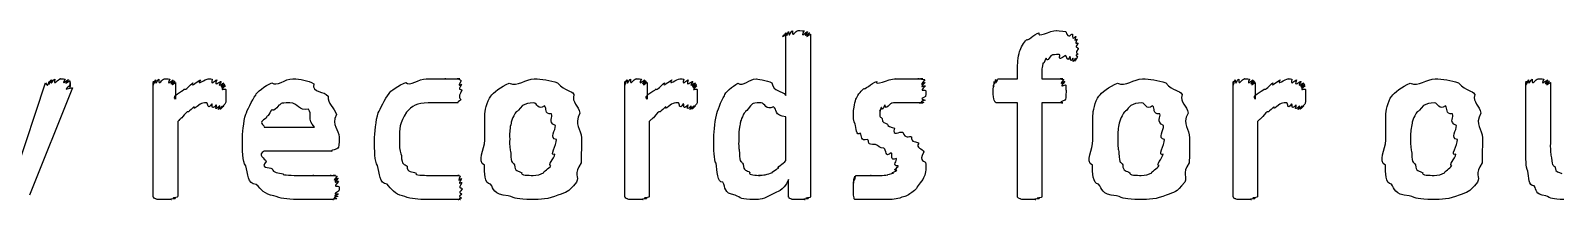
# Model space of a CAD drawing. Header units: millimetres. Extents: x 0 to 216, y 0 to 279.
# Drawn here: x 119.39 to 141.66, y 157.12 to 159.59 of the extents above; entities that cross this region are included whole.
import ezdxf

# ---------------------------------------------------------------- set-up
doc = ezdxf.new("R2010")
doc.units = ezdxf.units.MM
doc.layers.get('0').update_dxf_attribs({"linetype": 'CONTINUOUS'})

msp = doc.modelspace()

# ---------------------------------------------------------------- linework, layer by layer
at = {"color": 0}
for p, q in [((130.419, 158.647), (130.419, 159.54)), ((130.777, 159.54), (130.777, 157.18)), ((134.684, 159.325), (134.684, 159.325)), ((133.797, 158.889), (133.797, 159.038)), ((119.18, 157.517), (119.615, 158.829)), ((119.973, 158.834), (119.973, 158.834)), ((121.185, 157.18), (121.185, 158.834)), ((121.51, 158.834), (121.51, 158.592)), ((128.066, 157.18), (128.066, 158.834)), ((128.392, 158.834), (128.392, 158.592)), ((133.515, 158.889), (133.797, 158.889)), ((134.155, 158.999), (134.155, 158.889)), ((134.155, 158.889), (134.458, 158.889)), ((136.944, 157.18), (136.944, 158.834)), ((137.269, 158.834), (137.269, 158.592)), ((141.217, 157.847), (141.217, 158.834)), ((141.575, 158.834), (141.575, 157.947)), ((120.007, 158.757), (119.378, 157.191)), ((122.243, 158.652), (122.243, 158.652)), ((129.125, 158.652), (129.125, 158.652)), ((138.002, 158.652), (138.002, 158.652)), ((133.797, 158.537), (133.515, 158.537)), ((133.797, 157.18), (133.797, 158.537)), ((134.458, 158.537), (134.155, 158.537)), ((134.155, 158.537), (134.155, 157.18)), ((121.543, 158.266), (121.543, 157.18)), ((122.805, 158.184), (123.539, 158.184)), ((128.425, 158.266), (128.425, 157.18)), ((130.419, 157.693), (130.419, 158.332)), ((137.302, 158.266), (137.302, 157.18)), ((123.897, 158.035), (123.897, 157.974)), ((127.07, 158.002), (127.07, 158.002)), ((127.434, 158.024), (127.434, 158.024)), ((135.946, 158.002), (135.946, 158.002)), ((136.31, 158.024), (136.31, 158.024)), ((140.22, 158.002), (140.22, 158.002)), ((140.583, 158.024), (140.583, 158.024)), ((123.792, 157.831), (122.805, 157.831)), ((132.461, 157.643), (132.461, 157.643)), ((125.694, 157.28), (125.694, 157.28)), ((130.458, 157.186), (130.458, 157.418))]:
    msp.add_line(p, q, dxfattribs=at)
for points in [[(130.419, 159.54), (130.303, 159.447), (130.42, 159.553), (130.424, 159.562)], [(130.424, 159.562), (130.431, 159.463), (130.442, 159.574), (130.458, 159.578)], [(130.458, 159.578), (130.46, 159.469), (130.491, 159.585), (130.513, 159.589)], [(130.513, 159.589), (130.504, 159.476), (130.562, 159.595), (130.595, 159.595)], [(130.595, 159.595), (130.575, 159.595), (130.661, 159.592), (130.683, 159.589)], [(130.683, 159.589), (130.619, 159.469), (130.722, 159.581), (130.733, 159.578)], [(130.733, 159.578), (130.645, 159.463), (130.758, 159.568), (130.766, 159.562)], [(130.766, 159.562), (130.659, 159.447), (130.777, 159.547), (130.777, 159.54)], [(133.829, 159.286), (133.843, 159.344), (133.89, 159.419), (133.934, 159.463)], [(133.934, 159.463), (133.936, 159.432), (134.04, 159.54), (134.111, 159.562)], [(134.111, 159.562), (134.079, 159.476), (134.27, 159.595), (134.37, 159.595)], [(134.37, 159.595), (134.34, 159.595), (134.458, 159.589), (134.502, 159.578)], [(134.502, 159.578), (134.546, 159.454), (134.579, 159.553), (134.601, 159.54)], [(134.601, 159.54), (134.593, 159.429), (134.643, 159.518), (134.651, 159.507)], [(134.651, 159.507), (134.608, 159.407), (134.663, 159.48), (134.667, 159.463)], [(134.667, 159.463), (134.619, 159.374), (134.679, 159.429), (134.679, 159.407)], [(133.797, 159.038), (133.797, 159.083), (133.808, 159.216), (133.829, 159.286)], [(134.408, 159.242), (134.273, 159.242), (134.32, 159.236), (134.287, 159.226)], [(134.497, 159.231), (134.355, 159.124), (134.441, 159.242), (134.408, 159.242)], [(134.679, 159.247), (134.619, 159.231), (134.676, 159.22), (134.673, 159.209)], [(134.679, 159.407), (134.623, 159.33), (134.684, 159.358), (134.684, 159.325)], [(134.684, 159.325), (134.623, 159.264), (134.681, 159.265), (134.679, 159.247)], [(134.166, 159.11), (134.152, 159.006), (134.155, 159.044), (134.155, 158.999)], [(134.21, 159.187), (134.171, 159.068), (134.177, 159.143), (134.166, 159.11)], [(134.287, 159.226), (134.211, 159.106), (134.232, 159.205), (134.21, 159.187)], [(134.563, 159.214), (134.524, 159.112), (134.521, 159.227), (134.497, 159.231)], [(134.607, 159.192), (134.56, 159.099), (134.58, 159.206), (134.563, 159.214)], [(134.64, 159.187), (134.586, 159.088), (134.621, 159.188), (134.607, 159.192)], [(134.656, 159.192), (134.601, 159.088), (134.647, 159.187), (134.64, 159.187)], [(134.673, 159.209), (134.612, 159.095), (134.663, 159.195), (134.656, 159.192)], [(119.615, 158.829), (119.644, 158.742), (119.662, 158.848), (119.67, 158.856)], [(119.67, 158.856), (119.659, 158.757), (119.687, 158.869), (119.698, 158.873)], [(119.698, 158.873), (119.681, 158.768), (119.725, 158.884), (119.747, 158.884)], [(119.747, 158.884), (119.725, 158.771), (119.797, 158.889), (119.83, 158.889)], [(119.83, 158.889), (119.787, 158.889), (119.882, 158.887), (119.902, 158.884)], [(119.902, 158.884), (119.825, 158.768), (119.935, 158.881), (119.946, 158.878)], [(119.946, 158.878), (119.847, 158.76), (119.964, 158.869), (119.968, 158.861)], [(119.968, 158.801), (119.968, 158.709), (119.965, 158.791), (119.962, 158.785)], [(119.968, 158.861), (119.971, 158.746), (119.973, 158.845), (119.973, 158.834)], [(119.973, 158.817), (119.971, 158.72), (119.971, 158.808), (119.968, 158.801)], [(119.973, 158.834), (119.971, 158.731), (119.973, 158.824), (119.973, 158.817)], [(121.185, 158.834), (121.185, 158.742), (121.186, 158.848), (121.19, 158.856)], [(121.19, 158.856), (121.192, 158.757), (121.202, 158.869), (121.218, 158.873)], [(121.218, 158.873), (121.22, 158.768), (121.248, 158.884), (121.267, 158.884)], [(121.267, 158.884), (121.262, 158.771), (121.317, 158.889), (121.35, 158.889)], [(121.35, 158.889), (121.324, 158.889), (121.405, 158.887), (121.427, 158.884)], [(121.427, 158.884), (121.368, 158.768), (121.466, 158.879), (121.477, 158.873)], [(121.477, 158.873), (121.39, 158.757), (121.495, 158.863), (121.499, 158.856)], [(121.499, 158.856), (121.401, 158.742), (121.51, 158.841), (121.51, 158.834)], [(121.642, 158.74), (121.65, 158.709), (121.726, 158.806), (121.763, 158.829)], [(121.763, 158.829), (121.725, 158.753), (121.836, 158.864), (121.874, 158.873)], [(121.874, 158.873), (121.802, 158.771), (121.952, 158.889), (121.989, 158.889)], [(121.989, 158.889), (121.97, 158.889), (122.023, 158.887), (122.045, 158.884)], [(122.045, 158.884), (122.014, 158.768), (122.089, 158.879), (122.111, 158.873)], [(122.111, 158.873), (122.063, 158.753), (122.157, 158.858), (122.177, 158.851)], [(122.177, 158.851), (122.1, 158.738), (122.207, 158.835), (122.216, 158.829)], [(122.216, 158.829), (122.113, 158.724), (122.228, 158.813), (122.232, 158.806)], [(122.232, 158.806), (122.122, 158.713), (122.238, 158.796), (122.238, 158.785)], [(122.684, 158.652), (122.68, 158.691), (122.823, 158.787), (122.916, 158.829)], [(122.916, 158.829), (122.982, 158.771), (123.11, 158.889), (123.224, 158.889)], [(123.224, 158.889), (123.33, 158.889), (123.442, 158.864), (123.527, 158.817)], [(123.527, 158.817), (123.5, 158.68), (123.682, 158.713), (123.737, 158.636)], [(124.63, 158.674), (124.627, 158.702), (124.78, 158.801), (124.872, 158.834)], [(124.872, 158.834), (124.929, 158.771), (125.063, 158.889), (125.17, 158.889)], [(125.17, 158.889), (125.204, 158.889), (125.271, 158.889), (125.319, 158.889)], [(125.319, 158.889), (125.303, 158.889), (125.415, 158.889), (125.457, 158.889)], [(125.457, 158.889), (125.385, 158.889), (125.534, 158.889), (125.567, 158.889)], [(125.567, 158.889), (125.568, 158.889), (125.622, 158.889), (125.633, 158.889)], [(125.633, 158.889), (125.595, 158.889), (125.656, 158.889), (125.661, 158.889)], [(125.661, 158.889), (125.605, 158.889), (125.673, 158.879), (125.677, 158.861)], [(125.677, 158.861), (125.612, 158.738), (125.683, 158.829), (125.683, 158.806)], [(125.683, 158.806), (125.616, 158.694), (125.688, 158.757), (125.688, 158.724)], [(126.111, 158.636), (126.144, 158.683), (126.263, 158.779), (126.381, 158.823)], [(126.381, 158.823), (126.5, 158.771), (126.624, 158.889), (126.745, 158.889)], [(126.745, 158.889), (126.853, 158.889), (126.972, 158.869), (127.087, 158.829)], [(127.087, 158.829), (127.202, 158.694), (127.283, 158.735), (127.324, 158.658)], [(128.066, 158.834), (128.066, 158.742), (128.068, 158.848), (128.072, 158.856)], [(128.072, 158.856), (128.074, 158.757), (128.084, 158.869), (128.1, 158.873)], [(128.1, 158.873), (128.102, 158.768), (128.13, 158.884), (128.149, 158.884)], [(128.149, 158.884), (128.144, 158.771), (128.199, 158.889), (128.232, 158.889)], [(128.232, 158.889), (128.206, 158.889), (128.287, 158.887), (128.309, 158.884)], [(128.309, 158.884), (128.25, 158.768), (128.348, 158.879), (128.359, 158.873)], [(128.359, 158.873), (128.272, 158.757), (128.377, 158.863), (128.381, 158.856)], [(128.381, 158.856), (128.283, 158.742), (128.392, 158.841), (128.392, 158.834)], [(128.524, 158.74), (128.532, 158.709), (128.608, 158.806), (128.645, 158.829)], [(128.645, 158.829), (128.607, 158.753), (128.718, 158.864), (128.756, 158.873)], [(128.756, 158.873), (128.684, 158.771), (128.834, 158.889), (128.871, 158.889)], [(128.871, 158.889), (128.852, 158.889), (128.904, 158.887), (128.927, 158.884)], [(128.927, 158.884), (128.896, 158.768), (128.971, 158.879), (128.992, 158.873)], [(128.992, 158.873), (128.945, 158.753), (129.039, 158.858), (129.059, 158.851)], [(129.059, 158.851), (128.982, 158.738), (129.089, 158.835), (129.097, 158.829)], [(129.097, 158.829), (128.995, 158.724), (129.11, 158.813), (129.114, 158.806)], [(129.114, 158.806), (129.004, 158.713), (129.119, 158.796), (129.119, 158.785)], [(129.521, 158.641), (129.523, 158.687), (129.642, 158.782), (129.719, 158.823)], [(129.719, 158.823), (129.796, 158.771), (129.884, 158.889), (129.983, 158.889)], [(129.983, 158.889), (129.979, 158.889), (130.145, 158.869), (130.215, 158.829)], [(130.215, 158.829), (130.237, 158.691), (130.353, 158.727), (130.419, 158.647)], [(131.557, 158.746), (131.557, 158.72), (131.67, 158.824), (131.745, 158.851)], [(131.745, 158.851), (131.707, 158.771), (131.911, 158.889), (132.015, 158.889)], [(132.015, 158.889), (131.972, 158.889), (132.103, 158.889), (132.147, 158.889)], [(132.147, 158.889), (132.177, 158.889), (132.231, 158.889), (132.268, 158.889)], [(132.268, 158.889), (132.252, 158.889), (132.336, 158.889), (132.362, 158.889)], [(132.362, 158.889), (132.303, 158.889), (132.406, 158.889), (132.417, 158.889)], [(132.417, 158.889), (132.329, 158.889), (132.441, 158.884), (132.445, 158.873)], [(132.445, 158.873), (132.336, 158.749), (132.45, 158.848), (132.45, 158.834)], [(132.45, 158.834), (132.34, 158.724), (132.456, 158.806), (132.456, 158.785)], [(133.444, 158.713), (133.444, 158.687), (133.445, 158.773), (133.449, 158.796)], [(133.449, 158.796), (133.451, 158.731), (133.456, 158.835), (133.46, 158.851)], [(133.46, 158.851), (133.461, 158.76), (133.474, 158.874), (133.482, 158.878)], [(133.482, 158.878), (133.479, 158.771), (133.505, 158.889), (133.515, 158.889)], [(134.458, 158.889), (134.361, 158.889), (134.47, 158.885), (134.475, 158.878)], [(134.475, 158.878), (134.372, 158.76), (134.487, 158.864), (134.491, 158.851)], [(134.491, 158.851), (134.384, 158.731), (134.502, 158.817), (134.502, 158.796)], [(134.502, 158.796), (134.505, 158.687), (134.507, 158.746), (134.507, 158.713)], [(134.987, 158.636), (135.02, 158.683), (135.139, 158.779), (135.257, 158.823)], [(135.257, 158.823), (135.376, 158.771), (135.5, 158.889), (135.621, 158.889)], [(135.621, 158.889), (135.728, 158.889), (135.848, 158.869), (135.963, 158.829)], [(135.963, 158.829), (136.078, 158.694), (136.158, 158.735), (136.2, 158.658)], [(136.944, 158.834), (136.944, 158.742), (136.945, 158.848), (136.949, 158.856)], [(136.949, 158.856), (136.951, 158.757), (136.962, 158.869), (136.977, 158.873)], [(136.977, 158.873), (136.98, 158.768), (137.007, 158.884), (137.027, 158.884)], [(137.027, 158.884), (137.021, 158.771), (137.076, 158.889), (137.109, 158.889)], [(137.109, 158.889), (137.083, 158.889), (137.165, 158.887), (137.186, 158.884)], [(137.186, 158.884), (137.127, 158.768), (137.225, 158.879), (137.236, 158.873)], [(137.236, 158.873), (137.149, 158.757), (137.254, 158.863), (137.258, 158.856)], [(137.258, 158.856), (137.16, 158.742), (137.269, 158.841), (137.269, 158.834)], [(137.401, 158.74), (137.41, 158.709), (137.486, 158.806), (137.523, 158.829)], [(137.523, 158.829), (137.484, 158.753), (137.596, 158.864), (137.633, 158.873)], [(137.633, 158.873), (137.561, 158.771), (137.711, 158.889), (137.749, 158.889)], [(137.749, 158.889), (137.729, 158.889), (137.782, 158.887), (137.804, 158.884)], [(137.804, 158.884), (137.773, 158.768), (137.848, 158.879), (137.87, 158.873)], [(137.87, 158.873), (137.822, 158.753), (137.917, 158.858), (137.936, 158.851)], [(137.936, 158.851), (137.859, 158.738), (137.966, 158.835), (137.975, 158.829)], [(137.975, 158.829), (137.873, 158.724), (137.987, 158.813), (137.991, 158.806)], [(137.991, 158.806), (137.881, 158.713), (137.997, 158.796), (137.997, 158.785)], [(139.26, 158.636), (139.294, 158.683), (139.412, 158.779), (139.531, 158.823)], [(139.531, 158.823), (139.649, 158.771), (139.773, 158.889), (139.894, 158.889)], [(139.894, 158.889), (140.002, 158.889), (140.122, 158.869), (140.236, 158.829)], [(140.236, 158.829), (140.352, 158.694), (140.432, 158.735), (140.473, 158.658)], [(141.217, 158.834), (141.217, 158.742), (141.219, 158.848), (141.223, 158.856)], [(141.223, 158.856), (141.228, 158.757), (141.241, 158.869), (141.256, 158.873)], [(141.256, 158.873), (141.257, 158.768), (141.289, 158.884), (141.311, 158.884)], [(141.311, 158.884), (141.301, 158.771), (141.362, 158.889), (141.399, 158.889)], [(141.399, 158.889), (141.371, 158.889), (141.46, 158.887), (141.482, 158.884)], [(141.482, 158.884), (141.416, 158.768), (141.522, 158.879), (141.537, 158.873)], [(141.537, 158.873), (141.444, 158.757), (141.56, 158.863), (141.564, 158.856)], [(141.564, 158.856), (141.456, 158.746), (141.575, 158.845), (141.575, 158.834)], [(119.962, 158.785), (119.847, 158.694), (119.976, 158.768), (120.007, 158.757)], [(121.51, 158.592), (121.449, 158.636), (121.601, 158.703), (121.642, 158.74)], [(122.238, 158.785), (122.125, 158.691), (122.243, 158.757), (122.243, 158.735)], [(122.243, 158.569), (122.243, 158.537), (122.239, 158.531), (122.232, 158.52)], [(122.243, 158.735), (122.243, 158.649), (122.243, 158.688), (122.243, 158.652)], [(122.243, 158.652), (122.243, 158.581), (122.243, 158.592), (122.243, 158.569)], [(122.535, 158.371), (122.554, 158.418), (122.621, 158.575), (122.684, 158.652)], [(123.737, 158.636), (123.727, 158.525), (123.832, 158.467), (123.858, 158.365)], [(124.47, 158.393), (124.492, 158.437), (124.564, 158.6), (124.63, 158.674)], [(125.671, 158.575), (125.595, 158.537), (125.647, 158.537), (125.633, 158.537)], [(125.688, 158.724), (125.616, 158.592), (125.683, 158.604), (125.671, 158.575)], [(126.023, 158.355), (126.023, 158.407), (126.052, 158.558), (126.111, 158.636)], [(127.324, 158.658), (127.287, 158.543), (127.397, 158.494), (127.412, 158.388)], [(128.392, 158.592), (128.331, 158.636), (128.483, 158.703), (128.524, 158.74)], [(129.119, 158.785), (129.007, 158.691), (129.125, 158.757), (129.125, 158.735)], [(129.125, 158.569), (129.125, 158.537), (129.121, 158.531), (129.114, 158.52)], [(129.125, 158.735), (129.125, 158.649), (129.125, 158.688), (129.125, 158.652)], [(129.125, 158.652), (129.125, 158.581), (129.125, 158.592), (129.125, 158.569)], [(129.405, 158.36), (129.417, 158.411), (129.468, 158.564), (129.521, 158.641)], [(131.403, 158.41), (131.403, 158.4), (131.415, 158.537), (131.441, 158.592)], [(131.441, 158.592), (131.454, 158.631), (131.505, 158.702), (131.557, 158.746)], [(132.45, 158.575), (132.332, 158.548), (132.441, 158.549), (132.433, 158.542)], [(132.456, 158.63), (132.34, 158.576), (132.453, 158.589), (132.45, 158.575)], [(132.456, 158.785), (132.343, 158.683), (132.461, 158.742), (132.461, 158.713)], [(132.461, 158.713), (132.461, 158.625), (132.459, 158.655), (132.456, 158.63)], [(133.46, 158.575), (133.444, 158.592), (133.444, 158.649), (133.444, 158.713)], [(133.515, 158.537), (133.466, 158.537), (133.471, 158.549), (133.46, 158.575)], [(134.491, 158.575), (134.37, 158.537), (134.472, 158.537), (134.458, 158.537)], [(134.507, 158.713), (134.505, 158.592), (134.502, 158.604), (134.491, 158.575)], [(134.899, 158.355), (134.899, 158.407), (134.928, 158.558), (134.987, 158.636)], [(136.2, 158.658), (136.163, 158.543), (136.273, 158.494), (136.288, 158.388)], [(137.269, 158.592), (137.209, 158.636), (137.36, 158.703), (137.401, 158.74)], [(137.997, 158.785), (137.884, 158.691), (138.002, 158.757), (138.002, 158.735)], [(138.002, 158.569), (138.002, 158.537), (137.998, 158.531), (137.991, 158.52)], [(138.002, 158.735), (138.002, 158.649), (138.002, 158.688), (138.002, 158.652)], [(138.002, 158.652), (138.002, 158.581), (138.002, 158.592), (138.002, 158.569)], [(139.172, 158.355), (139.172, 158.407), (139.201, 158.558), (139.26, 158.636)], [(140.473, 158.658), (140.436, 158.543), (140.546, 158.494), (140.561, 158.388)], [(121.664, 158.393), (121.584, 158.29), (121.587, 158.317), (121.543, 158.266)], [(121.775, 158.476), (121.661, 158.36), (121.704, 158.429), (121.664, 158.393)], [(121.868, 158.52), (121.728, 158.4), (121.807, 158.498), (121.775, 158.476)], [(121.967, 158.537), (121.908, 158.537), (121.901, 158.531), (121.868, 158.52)], [(122.039, 158.525), (121.967, 158.418), (121.992, 158.537), (121.967, 158.537)], [(122.105, 158.509), (122.014, 158.407), (122.064, 158.521), (122.039, 158.525)], [(122.155, 158.492), (122.052, 158.396), (122.123, 158.505), (122.105, 158.509)], [(122.193, 158.487), (122.081, 158.385), (122.169, 158.488), (122.155, 158.492)], [(122.216, 158.492), (122.102, 158.385), (122.204, 158.487), (122.193, 158.487)], [(122.232, 158.52), (122.113, 158.396), (122.222, 158.499), (122.216, 158.492)], [(122.486, 158.002), (122.486, 158.08), (122.502, 158.261), (122.535, 158.371)], [(122.905, 158.426), (122.852, 158.316), (122.851, 158.36), (122.833, 158.316)], [(123.02, 158.503), (122.916, 158.378), (122.937, 158.459), (122.905, 158.426)], [(123.18, 158.537), (123.007, 158.537), (123.067, 158.525), (123.02, 158.503)], [(123.45, 158.443), (123.304, 158.418), (123.301, 158.537), (123.18, 158.537)], [(123.539, 158.184), (123.425, 158.294), (123.512, 158.379), (123.45, 158.443)], [(123.858, 158.365), (123.778, 158.201), (123.897, 158.152), (123.897, 158.035)], [(124.415, 157.985), (124.415, 158.096), (124.433, 158.283), (124.47, 158.393)], [(124.883, 158.399), (124.774, 158.235), (124.779, 158.174), (124.779, 158.002)], [(125.198, 158.537), (125.035, 158.537), (124.956, 158.49), (124.883, 158.399)], [(125.368, 158.537), (125.238, 158.537), (125.264, 158.537), (125.198, 158.537)], [(125.49, 158.537), (125.451, 158.537), (125.415, 158.537), (125.368, 158.537)], [(125.578, 158.537), (125.52, 158.537), (125.525, 158.537), (125.49, 158.537)], [(125.633, 158.537), (125.564, 158.537), (125.6, 158.537), (125.578, 158.537)], [(126.023, 157.991), (126.023, 158.069), (126.023, 158.244), (126.023, 158.355)], [(126.469, 158.388), (126.409, 158.272), (126.417, 158.283), (126.403, 158.217)], [(126.574, 158.498), (126.467, 158.367), (126.498, 158.434), (126.469, 158.388)], [(126.734, 158.537), (126.669, 158.537), (126.618, 158.522), (126.574, 158.498)], [(126.894, 158.492), (126.795, 158.418), (126.796, 158.537), (126.734, 158.537)], [(126.999, 158.376), (126.883, 158.363), (126.938, 158.466), (126.894, 158.492)], [(127.054, 158.206), (126.934, 158.264), (127.023, 158.328), (126.999, 158.376)], [(127.412, 158.388), (127.316, 158.213), (127.434, 158.159), (127.434, 158.024)], [(128.546, 158.393), (128.466, 158.29), (128.469, 158.317), (128.425, 158.266)], [(128.656, 158.476), (128.543, 158.36), (128.586, 158.429), (128.546, 158.393)], [(128.75, 158.52), (128.61, 158.4), (128.689, 158.498), (128.656, 158.476)], [(128.849, 158.537), (128.79, 158.537), (128.783, 158.531), (128.75, 158.52)], [(128.921, 158.525), (128.849, 158.418), (128.874, 158.537), (128.849, 158.537)], [(128.987, 158.509), (128.896, 158.407), (128.946, 158.521), (128.921, 158.525)], [(129.037, 158.492), (128.933, 158.396), (129.005, 158.505), (128.987, 158.509)], [(129.075, 158.487), (128.962, 158.385), (129.051, 158.488), (129.037, 158.492)], [(129.097, 158.492), (128.984, 158.385), (129.086, 158.487), (129.075, 158.487)], [(129.114, 158.52), (128.995, 158.396), (129.104, 158.499), (129.097, 158.492)], [(129.366, 157.985), (129.366, 158.073), (129.378, 158.25), (129.405, 158.36)], [(129.801, 158.371), (129.748, 158.261), (129.757, 158.268), (129.746, 158.206)], [(129.901, 158.492), (129.799, 158.36), (129.826, 158.422), (129.801, 158.371)], [(130.055, 158.537), (129.884, 158.537), (129.945, 158.521), (129.901, 158.492)], [(130.237, 158.481), (130.123, 158.418), (130.117, 158.537), (130.055, 158.537)], [(130.419, 158.332), (130.24, 158.349), (130.295, 158.448), (130.237, 158.481)], [(131.431, 158.228), (131.403, 158.264), (131.403, 158.339), (131.403, 158.41)], [(131.811, 158.47), (131.78, 158.363), (131.794, 158.446), (131.794, 158.432)], [(131.794, 158.432), (131.78, 158.301), (131.802, 158.344), (131.822, 158.31)], [(131.86, 158.503), (131.802, 158.389), (131.822, 158.484), (131.811, 158.47)], [(131.943, 158.525), (131.846, 158.407), (131.882, 158.514), (131.86, 158.503)], [(132.064, 158.537), (131.917, 158.537), (131.979, 158.532), (131.943, 158.525)], [(132.202, 158.537), (132.13, 158.537), (132.115, 158.537), (132.064, 158.537)], [(132.307, 158.537), (132.211, 158.537), (132.242, 158.537), (132.202, 158.537)], [(132.378, 158.537), (132.27, 158.537), (132.336, 158.537), (132.307, 158.537)], [(132.417, 158.537), (132.307, 158.537), (132.396, 158.537), (132.378, 158.537)], [(132.433, 158.542), (132.321, 158.537), (132.424, 158.537), (132.417, 158.537)], [(134.899, 157.991), (134.899, 158.069), (134.899, 158.244), (134.899, 158.355)], [(135.345, 158.388), (135.285, 158.272), (135.293, 158.283), (135.279, 158.217)], [(135.45, 158.498), (135.342, 158.367), (135.374, 158.434), (135.345, 158.388)], [(135.61, 158.537), (135.545, 158.537), (135.494, 158.522), (135.45, 158.498)], [(135.77, 158.492), (135.671, 158.418), (135.672, 158.537), (135.61, 158.537)], [(135.874, 158.376), (135.759, 158.363), (135.814, 158.466), (135.77, 158.492)], [(135.93, 158.206), (135.81, 158.264), (135.9, 158.328), (135.874, 158.376)], [(136.288, 158.388), (136.192, 158.213), (136.31, 158.159), (136.31, 158.024)], [(137.424, 158.393), (137.343, 158.29), (137.346, 158.317), (137.302, 158.266)], [(137.534, 158.476), (137.421, 158.36), (137.463, 158.429), (137.424, 158.393)], [(137.627, 158.52), (137.487, 158.4), (137.567, 158.498), (137.534, 158.476)], [(137.727, 158.537), (137.667, 158.537), (137.661, 158.531), (137.627, 158.52)], [(137.798, 158.525), (137.727, 158.418), (137.752, 158.537), (137.727, 158.537)], [(137.864, 158.509), (137.773, 158.407), (137.823, 158.521), (137.798, 158.525)], [(137.914, 158.492), (137.811, 158.396), (137.882, 158.505), (137.864, 158.509)], [(137.953, 158.487), (137.84, 158.385), (137.928, 158.488), (137.914, 158.492)], [(137.975, 158.492), (137.862, 158.385), (137.964, 158.487), (137.953, 158.487)], [(137.991, 158.52), (137.873, 158.396), (137.982, 158.499), (137.975, 158.492)], [(139.172, 157.991), (139.172, 158.069), (139.172, 158.244), (139.172, 158.355)], [(139.619, 158.388), (139.558, 158.272), (139.566, 158.283), (139.553, 158.217)], [(139.723, 158.498), (139.616, 158.367), (139.648, 158.434), (139.619, 158.388)], [(139.883, 158.537), (139.819, 158.537), (139.767, 158.522), (139.723, 158.498)], [(140.043, 158.492), (139.944, 158.418), (139.945, 158.537), (139.883, 158.537)], [(140.148, 158.376), (140.032, 158.363), (140.087, 158.466), (140.043, 158.492)], [(140.203, 158.206), (140.083, 158.264), (140.173, 158.328), (140.148, 158.376)], [(140.561, 158.388), (140.465, 158.213), (140.583, 158.159), (140.583, 158.024)], [(122.833, 158.316), (122.698, 158.23), (122.805, 158.23), (122.805, 158.184)], [(126.403, 158.217), (126.383, 158.142), (126.387, 158.086), (126.387, 158.013)], [(127.07, 158.002), (126.956, 158.018), (127.065, 158.142), (127.054, 158.206)], [(129.746, 158.206), (129.726, 158.135), (129.73, 158.08), (129.73, 158.018)], [(131.502, 158.096), (131.439, 158.043), (131.448, 158.175), (131.431, 158.228)], [(131.822, 158.31), (131.822, 158.239), (131.869, 158.253), (131.899, 158.228)], [(131.899, 158.228), (131.884, 158.19), (131.966, 158.185), (132.004, 158.167)], [(132.004, 158.167), (131.961, 158.036), (132.084, 158.128), (132.125, 158.107)], [(135.279, 158.217), (135.259, 158.142), (135.263, 158.086), (135.263, 158.013)], [(135.946, 158.002), (135.832, 158.018), (135.941, 158.142), (135.93, 158.206)], [(139.553, 158.217), (139.532, 158.142), (139.536, 158.086), (139.536, 158.013)], [(140.22, 158.002), (140.105, 158.018), (140.214, 158.142), (140.203, 158.206)], [(122.535, 157.616), (122.486, 157.679), (122.486, 157.854), (122.486, 158.002)], [(123.897, 157.974), (123.897, 157.875), (123.886, 157.886), (123.863, 157.864)], [(124.459, 157.621), (124.415, 157.679), (124.415, 157.849), (124.415, 157.985)], [(124.779, 158.002), (124.774, 157.856), (124.787, 157.836), (124.806, 157.77)], [(126.018, 157.627), (125.905, 157.684), (126.023, 157.854), (126.023, 157.991)], [(126.387, 158.013), (126.383, 157.878), (126.392, 157.869), (126.403, 157.803)], [(127.048, 157.787), (126.956, 157.75), (127.07, 157.925), (127.07, 158.002)], [(127.434, 158.024), (127.434, 157.827), (127.431, 157.77), (127.429, 157.66)], [(129.399, 157.655), (129.366, 157.701), (129.366, 157.871), (129.366, 157.985)], [(129.73, 158.018), (129.726, 157.886), (129.733, 157.88), (129.741, 157.814)], [(131.607, 158.002), (131.502, 157.97), (131.535, 158.058), (131.502, 158.096)], [(131.728, 157.93), (131.579, 157.919), (131.647, 157.976), (131.607, 158.002)], [(131.849, 157.875), (131.78, 157.878), (131.772, 157.911), (131.728, 157.93)], [(132.125, 158.107), (132.164, 157.996), (132.211, 158.065), (132.252, 158.04)], [(132.252, 158.04), (132.243, 157.944), (132.326, 157.982), (132.357, 157.947)], [(132.357, 157.947), (132.307, 157.875), (132.414, 157.871), (132.433, 157.82)], [(134.893, 157.627), (134.781, 157.684), (134.899, 157.854), (134.899, 157.991)], [(135.263, 158.013), (135.259, 157.878), (135.268, 157.869), (135.279, 157.803)], [(135.924, 157.787), (135.832, 157.75), (135.946, 157.925), (135.946, 158.002)], [(136.31, 158.024), (136.31, 157.827), (136.307, 157.77), (136.305, 157.66)], [(139.167, 157.627), (139.054, 157.684), (139.172, 157.854), (139.172, 157.991)], [(139.536, 158.013), (139.532, 157.878), (139.542, 157.869), (139.553, 157.803)], [(140.197, 157.787), (140.105, 157.75), (140.22, 157.925), (140.22, 158.002)], [(140.583, 158.024), (140.583, 157.827), (140.581, 157.77), (140.578, 157.66)], [(141.575, 157.947), (141.573, 157.82), (141.581, 157.787), (141.592, 157.732)], [(122.805, 157.831), (122.698, 157.776), (122.814, 157.726), (122.833, 157.682)], [(122.833, 157.682), (122.735, 157.573), (122.88, 157.605), (122.921, 157.572)], [(123.863, 157.864), (123.734, 157.831), (123.817, 157.831), (123.792, 157.831)], [(124.806, 157.77), (124.812, 157.611), (124.852, 157.655), (124.889, 157.611)], [(126.403, 157.803), (126.405, 157.632), (126.432, 157.684), (126.458, 157.632)], [(126.988, 157.621), (126.93, 157.621), (127.037, 157.723), (127.048, 157.787)], [(129.741, 157.814), (129.744, 157.639), (129.77, 157.694), (129.796, 157.643)], [(130.314, 157.588), (130.266, 157.58), (130.382, 157.652), (130.419, 157.693)], [(131.954, 157.809), (131.858, 157.723), (131.889, 157.856), (131.849, 157.875)], [(132.031, 157.726), (131.921, 157.676), (131.987, 157.787), (131.954, 157.809)], [(132.059, 157.616), (131.957, 157.613), (132.049, 157.696), (132.031, 157.726)], [(132.433, 157.82), (132.343, 157.657), (132.461, 157.712), (132.461, 157.643)], [(135.279, 157.803), (135.281, 157.632), (135.308, 157.684), (135.334, 157.632)], [(135.864, 157.621), (135.806, 157.621), (135.913, 157.723), (135.924, 157.787)], [(139.553, 157.803), (139.554, 157.632), (139.581, 157.684), (139.608, 157.632)], [(140.137, 157.621), (140.079, 157.621), (140.186, 157.723), (140.197, 157.787)], [(141.245, 157.539), (141.217, 157.602), (141.217, 157.726), (141.217, 157.847)], [(141.592, 157.732), (141.599, 157.595), (141.625, 157.634), (141.647, 157.594)], [(122.689, 157.346), (122.554, 157.346), (122.571, 157.508), (122.535, 157.616)], [(122.921, 157.572), (122.934, 157.511), (123.015, 157.518), (123.081, 157.5)], [(123.081, 157.5), (123.066, 157.478), (123.227, 157.478), (123.323, 157.478)], [(123.323, 157.478), (123.357, 157.478), (123.468, 157.478), (123.527, 157.478)], [(123.527, 157.478), (123.474, 157.478), (123.635, 157.478), (123.676, 157.478)], [(123.676, 157.478), (123.676, 157.478), (123.755, 157.478), (123.781, 157.478)], [(123.781, 157.478), (123.731, 157.478), (123.832, 157.478), (123.847, 157.478)], [(123.847, 157.478), (123.756, 157.478), (123.865, 157.474), (123.869, 157.467)], [(123.869, 157.467), (123.767, 157.348), (123.881, 157.453), (123.886, 157.439)], [(124.597, 157.351), (124.477, 157.348), (124.492, 157.514), (124.459, 157.621)], [(124.889, 157.611), (124.885, 157.522), (124.969, 157.533), (125.021, 157.511)], [(125.021, 157.511), (124.991, 157.478), (125.137, 157.478), (125.203, 157.478)], [(125.203, 157.478), (125.242, 157.478), (125.326, 157.478), (125.374, 157.478)], [(125.374, 157.478), (125.337, 157.478), (125.464, 157.478), (125.501, 157.478)], [(125.501, 157.478), (125.528, 157.478), (125.567, 157.478), (125.589, 157.478)], [(125.589, 157.478), (125.575, 157.478), (125.634, 157.478), (125.65, 157.478)], [(125.65, 157.478), (125.597, 157.478), (125.662, 157.474), (125.666, 157.467)], [(125.666, 157.467), (125.608, 157.346), (125.678, 157.446), (125.683, 157.428)], [(126.106, 157.351), (126.019, 157.353), (126.018, 157.52), (126.018, 157.627)], [(126.458, 157.632), (126.456, 157.533), (126.519, 157.546), (126.563, 157.517)], [(126.563, 157.517), (126.544, 157.478), (126.662, 157.478), (126.728, 157.478)], [(126.728, 157.478), (126.787, 157.478), (126.839, 157.491), (126.883, 157.517)], [(126.883, 157.517), (126.875, 157.529), (126.962, 157.577), (126.988, 157.621)], [(127.429, 157.66), (127.313, 157.492), (127.406, 157.459), (127.362, 157.379)], [(129.498, 157.379), (129.41, 157.371), (129.421, 157.547), (129.399, 157.655)], [(129.796, 157.643), (129.796, 157.54), (129.853, 157.555), (129.89, 157.522)], [(129.89, 157.522), (129.873, 157.478), (129.981, 157.478), (130.044, 157.478)], [(130.044, 157.478), (129.964, 157.478), (130.102, 157.481), (130.132, 157.489)], [(130.132, 157.489), (130.14, 157.492), (130.19, 157.507), (130.221, 157.522)], [(130.221, 157.522), (130.2, 157.525), (130.281, 157.562), (130.314, 157.588)], [(131.414, 157.439), (131.414, 157.348), (131.421, 157.463), (131.425, 157.467)], [(131.425, 157.467), (131.421, 157.36), (131.433, 157.478), (131.441, 157.478)], [(131.441, 157.478), (131.439, 157.478), (131.466, 157.478), (131.486, 157.478)], [(131.486, 157.478), (131.48, 157.478), (131.531, 157.478), (131.557, 157.478)], [(131.557, 157.478), (131.535, 157.478), (131.621, 157.478), (131.662, 157.478)], [(131.662, 157.478), (131.615, 157.478), (131.747, 157.478), (131.8, 157.478)], [(131.8, 157.478), (131.825, 157.478), (131.874, 157.479), (131.904, 157.484)], [(131.904, 157.484), (131.888, 157.489), (131.965, 157.5), (131.987, 157.511)], [(131.987, 157.511), (131.932, 157.511), (132.026, 157.536), (132.037, 157.555)], [(132.037, 157.555), (131.957, 157.547), (132.059, 157.594), (132.059, 157.616)], [(132.461, 157.643), (132.461, 157.503), (132.446, 157.484), (132.417, 157.418)], [(134.982, 157.351), (134.895, 157.353), (134.893, 157.52), (134.893, 157.627)], [(135.334, 157.632), (135.332, 157.533), (135.395, 157.546), (135.439, 157.517)], [(135.439, 157.517), (135.42, 157.478), (135.538, 157.478), (135.605, 157.478)], [(135.605, 157.478), (135.662, 157.478), (135.715, 157.491), (135.759, 157.517)], [(135.759, 157.517), (135.751, 157.529), (135.837, 157.577), (135.864, 157.621)], [(136.305, 157.66), (136.189, 157.492), (136.283, 157.459), (136.239, 157.379)], [(139.255, 157.351), (139.168, 157.353), (139.167, 157.52), (139.167, 157.627)], [(139.608, 157.632), (139.605, 157.533), (139.668, 157.546), (139.712, 157.517)], [(139.712, 157.517), (139.693, 157.478), (139.811, 157.478), (139.878, 157.478)], [(139.878, 157.478), (139.936, 157.478), (139.988, 157.491), (140.032, 157.517)], [(140.032, 157.517), (140.024, 157.529), (140.111, 157.577), (140.137, 157.621)], [(140.578, 157.66), (140.462, 157.492), (140.556, 157.459), (140.512, 157.379)], [(141.339, 157.324), (141.253, 157.319), (141.263, 157.457), (141.245, 157.539)], [(141.647, 157.594), (141.647, 157.518), (141.704, 157.528), (141.741, 157.506)], [(122.943, 157.18), (122.808, 157.198), (122.759, 157.272), (122.689, 157.346)], [(123.886, 157.439), (123.775, 157.324), (123.891, 157.412), (123.891, 157.39)], [(123.891, 157.246), (123.775, 157.191), (123.888, 157.216), (123.886, 157.202)], [(123.891, 157.39), (123.778, 157.28), (123.897, 157.34), (123.897, 157.307)], [(123.897, 157.307), (123.897, 157.225), (123.894, 157.264), (123.891, 157.246)], [(124.823, 157.18), (124.715, 157.202), (124.659, 157.277), (124.597, 157.351)], [(125.683, 157.428), (125.616, 157.313), (125.688, 157.393), (125.688, 157.368)], [(125.688, 157.368), (125.619, 157.26), (125.694, 157.313), (125.694, 157.28)], [(125.694, 157.28), (125.619, 157.198), (125.691, 157.225), (125.688, 157.202)], [(126.365, 157.18), (126.136, 157.202), (126.164, 157.277), (126.106, 157.351)], [(127.362, 157.379), (127.225, 157.214), (127.228, 157.236), (127.092, 157.191)], [(129.68, 157.191), (129.501, 157.216), (129.545, 157.302), (129.498, 157.379)], [(130.458, 157.418), (130.369, 157.227), (130.3, 157.254), (130.221, 157.202)], [(131.403, 157.384), (131.405, 157.319), (131.41, 157.424), (131.414, 157.439)], [(131.403, 157.302), (131.403, 157.275), (131.403, 157.362), (131.403, 157.384)], [(131.408, 157.17), (131.403, 157.187), (131.403, 157.246), (131.403, 157.302)], [(132.296, 157.258), (132.182, 157.17), (132.182, 157.18), (132.108, 157.158)], [(132.417, 157.418), (132.287, 157.258), (132.351, 157.302), (132.296, 157.258)], [(135.241, 157.18), (135.012, 157.202), (135.039, 157.277), (134.982, 157.351)], [(136.239, 157.379), (136.101, 157.214), (136.103, 157.236), (135.968, 157.191)], [(139.514, 157.18), (139.285, 157.202), (139.313, 157.277), (139.255, 157.351)], [(140.512, 157.379), (140.374, 157.214), (140.377, 157.236), (140.242, 157.191)], [(141.509, 157.18), (141.341, 157.198), (141.383, 157.264), (141.339, 157.324)], [(121.19, 157.158), (121.185, 157.154), (121.185, 157.172), (121.185, 157.18)], [(121.218, 157.136), (121.196, 157.139), (121.197, 157.15), (121.19, 157.158)], [(121.273, 157.125), (121.22, 157.128), (121.231, 157.132), (121.218, 157.136)], [(121.361, 157.125), (121.269, 157.125), (121.298, 157.125), (121.273, 157.125)], [(121.449, 157.125), (121.339, 157.125), (121.397, 157.125), (121.361, 157.125)], [(121.504, 157.136), (121.386, 157.128), (121.474, 157.128), (121.449, 157.125)], [(121.532, 157.158), (121.412, 157.139), (121.518, 157.143), (121.504, 157.136)], [(121.543, 157.18), (121.54, 157.154), (121.539, 157.165), (121.532, 157.158)], [(123.29, 157.125), (123.125, 157.125), (123.042, 157.143), (122.943, 157.18)], [(123.505, 157.125), (123.334, 157.125), (123.367, 157.125), (123.29, 157.125)], [(123.682, 157.125), (123.584, 157.125), (123.571, 157.125), (123.505, 157.125)], [(123.808, 157.125), (123.687, 157.125), (123.733, 157.125), (123.682, 157.125)], [(123.863, 157.136), (123.753, 157.125), (123.842, 157.125), (123.808, 157.125)], [(123.88, 157.17), (123.764, 157.143), (123.871, 157.147), (123.863, 157.136)], [(123.886, 157.202), (123.771, 157.165), (123.883, 157.18), (123.88, 157.17)], [(125.137, 157.125), (125.013, 157.125), (124.914, 157.143), (124.823, 157.18)], [(125.297, 157.125), (125.186, 157.125), (125.192, 157.125), (125.137, 157.125)], [(125.446, 157.125), (125.293, 157.125), (125.352, 157.125), (125.297, 157.125)], [(125.567, 157.125), (125.502, 157.125), (125.493, 157.125), (125.446, 157.125)], [(125.644, 157.125), (125.572, 157.125), (125.603, 157.125), (125.567, 157.125)], [(125.671, 157.125), (125.601, 157.125), (125.658, 157.125), (125.644, 157.125)], [(125.683, 157.147), (125.612, 157.125), (125.678, 157.125), (125.671, 157.125)], [(125.688, 157.202), (125.616, 157.154), (125.685, 157.161), (125.683, 157.147)], [(126.712, 157.125), (126.486, 157.125), (126.482, 157.143), (126.365, 157.18)], [(127.092, 157.191), (126.956, 157.125), (126.833, 157.125), (126.712, 157.125)], [(128.072, 157.158), (128.066, 157.154), (128.066, 157.172), (128.066, 157.18)], [(128.1, 157.136), (128.078, 157.139), (128.079, 157.15), (128.072, 157.158)], [(128.155, 157.125), (128.102, 157.128), (128.113, 157.132), (128.1, 157.136)], [(128.243, 157.125), (128.151, 157.125), (128.18, 157.125), (128.155, 157.125)], [(128.331, 157.125), (128.221, 157.125), (128.279, 157.125), (128.243, 157.125)], [(128.386, 157.136), (128.268, 157.128), (128.356, 157.128), (128.331, 157.125)], [(128.414, 157.158), (128.294, 157.139), (128.4, 157.143), (128.386, 157.136)], [(128.425, 157.18), (128.422, 157.154), (128.421, 157.165), (128.414, 157.158)], [(129.95, 157.125), (129.77, 157.125), (129.757, 157.147), (129.68, 157.191)], [(130.221, 157.202), (130.09, 157.125), (130.05, 157.125), (129.95, 157.125)], [(130.463, 157.158), (130.447, 157.154), (130.458, 157.175), (130.458, 157.186)], [(130.491, 157.136), (130.458, 157.139), (130.47, 157.15), (130.463, 157.158)], [(130.54, 157.125), (130.482, 157.128), (130.504, 157.132), (130.491, 157.136)], [(130.623, 157.125), (130.524, 157.125), (130.562, 157.125), (130.54, 157.125)], [(130.695, 157.125), (130.581, 157.125), (130.648, 157.125), (130.623, 157.125)], [(130.744, 157.136), (130.626, 157.128), (130.717, 157.128), (130.695, 157.125)], [(130.766, 157.153), (130.648, 157.139), (130.755, 157.143), (130.744, 157.136)], [(130.777, 157.18), (130.777, 157.15), (130.773, 157.16), (130.766, 157.153)], [(131.436, 157.125), (131.414, 157.125), (131.415, 157.139), (131.408, 157.17)], [(131.497, 157.125), (131.439, 157.125), (131.45, 157.125), (131.436, 157.125)], [(131.59, 157.125), (131.491, 157.125), (131.521, 157.125), (131.497, 157.125)], [(131.723, 157.125), (131.568, 157.125), (131.63, 157.125), (131.59, 157.125)], [(131.877, 157.125), (131.78, 157.125), (131.77, 157.125), (131.723, 157.125)], [(132.108, 157.158), (132.038, 157.125), (131.961, 157.125), (131.877, 157.125)], [(133.802, 157.153), (133.797, 157.15), (133.797, 157.17), (133.797, 157.18)], [(133.835, 157.136), (133.808, 157.139), (133.809, 157.149), (133.802, 157.153)], [(133.89, 157.125), (133.836, 157.128), (133.849, 157.132), (133.835, 157.136)], [(133.978, 157.125), (133.881, 157.125), (133.912, 157.125), (133.89, 157.125)], [(134.061, 157.125), (133.951, 157.125), (134.011, 157.125), (133.978, 157.125)], [(134.116, 157.136), (133.995, 157.128), (134.083, 157.128), (134.061, 157.125)], [(134.144, 157.153), (134.024, 157.139), (134.13, 157.143), (134.116, 157.136)], [(134.155, 157.18), (134.152, 157.15), (134.151, 157.16), (134.144, 157.153)], [(135.588, 157.125), (135.362, 157.125), (135.358, 157.143), (135.241, 157.18)], [(135.968, 157.191), (135.832, 157.125), (135.709, 157.125), (135.588, 157.125)], [(136.949, 157.158), (136.944, 157.154), (136.944, 157.172), (136.944, 157.18)], [(136.977, 157.136), (136.955, 157.139), (136.956, 157.15), (136.949, 157.158)], [(137.032, 157.125), (136.98, 157.128), (136.991, 157.132), (136.977, 157.136)], [(137.12, 157.125), (137.028, 157.125), (137.057, 157.125), (137.032, 157.125)], [(137.209, 157.125), (137.098, 157.125), (137.156, 157.125), (137.12, 157.125)], [(137.264, 157.136), (137.145, 157.128), (137.233, 157.128), (137.209, 157.125)], [(137.291, 157.158), (137.171, 157.139), (137.277, 157.143), (137.264, 157.136)], [(137.302, 157.18), (137.299, 157.154), (137.298, 157.165), (137.291, 157.158)], [(139.861, 157.125), (139.635, 157.125), (139.631, 157.143), (139.514, 157.18)], [(140.242, 157.191), (140.105, 157.125), (139.983, 157.125), (139.861, 157.125)], [(141.774, 157.125), (141.603, 157.125), (141.582, 157.143), (141.509, 157.18)]]:
    msp.add_open_spline(points, degree=3, dxfattribs=at)

doc.saveas('drawing.dxf')
